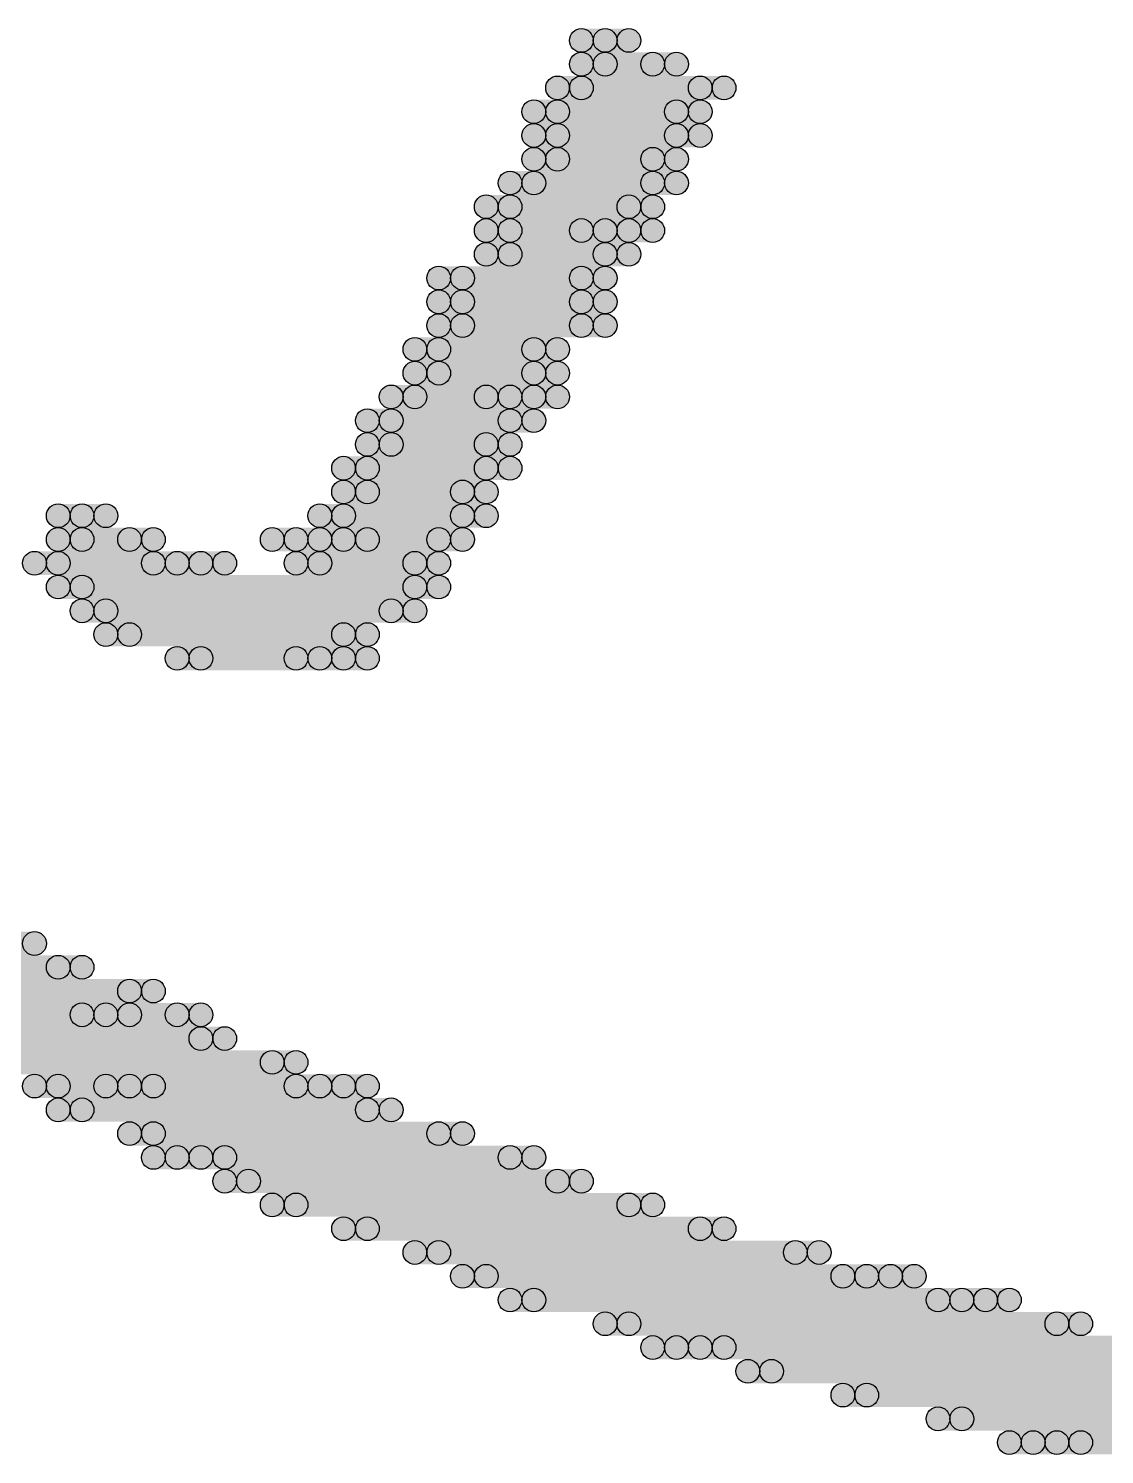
# Model space of a CAD drawing. Header units: millimetres. Extents: x 0 to 137, y 0 to 37.
# Drawn here: x 128.238 to 129.388, y 0.749 to 2.273 of the extents above; entities that cross this region are included whole.
import ezdxf

# ---------------------------------------------------------------- set-up
doc = ezdxf.new("R2010")
doc.units = ezdxf.units.MM
doc.layers.add('TopLayer', color=1, linetype='Continuous')
doc.layers.add('TopSolder', color=216, linetype='Continuous')

msp = doc.modelspace()

# ---------------------------------------------------------------- hatches: boundary and pattern name
at = {"layer": 'TopLayer'}
h = msp.add_hatch(color=1, dxfattribs=at)
edge = h.paths.add_edge_path()
edge.add_arc((128.8542, 2.2606), 0.0127, 0, 360)
for points in [[(128.8542, 2.2479), (128.8542, 2.2733), (128.8796, 2.2733), (128.8796, 2.2479)], [(128.8542, 2.2225), (128.8542, 2.2479), (128.9304, 2.2479), (128.9304, 2.2225)], [(128.8288, 2.1971), (128.8288, 2.2225), (128.9812, 2.2225), (128.9812, 2.1971)], [(128.8034, 2.1717), (128.8034, 2.1971), (128.9558, 2.1971), (128.9558, 2.1717)], [(128.8034, 2.1463), (128.8034, 2.1717), (128.9558, 2.1717), (128.9558, 2.1463)], [(128.8034, 2.1209), (128.8034, 2.1463), (128.9304, 2.1463), (128.9304, 2.1209)], [(128.778, 2.0955), (128.778, 2.1209), (128.9304, 2.1209), (128.9304, 2.0955)], [(128.7526, 2.0701), (128.7526, 2.0955), (128.905, 2.0955), (128.905, 2.0701)], [(128.7526, 2.0447), (128.7526, 2.0701), (128.8542, 2.0701), (128.8542, 2.0447)], [(128.8796, 2.0447), (128.8796, 2.0701), (128.905, 2.0701), (128.905, 2.0447)], [(128.7526, 2.0193), (128.7526, 2.0447), (128.8796, 2.0447), (128.8796, 2.0193)], [(128.7018, 1.9939), (128.7018, 2.0193), (128.8542, 2.0193), (128.8542, 1.9939)], [(128.7018, 1.9685), (128.7018, 1.9939), (128.8542, 1.9939), (128.8542, 1.9685)], [(128.7018, 1.9431), (128.7018, 1.9685), (128.8542, 1.9685), (128.8542, 1.9431)], [(128.6764, 1.9177), (128.6764, 1.9431), (128.8034, 1.9431), (128.8034, 1.9177)], [(128.6764, 1.8923), (128.6764, 1.9177), (128.8034, 1.9177), (128.8034, 1.8923)], [(128.651, 1.8669), (128.651, 1.8923), (128.7526, 1.8923), (128.7526, 1.8669)], [(128.778, 1.8669), (128.778, 1.8923), (128.8034, 1.8923), (128.8034, 1.8669)], [(128.6256, 1.8415), (128.6256, 1.8669), (128.778, 1.8669), (128.778, 1.8415)], [(128.6256, 1.8161), (128.6256, 1.8415), (128.7526, 1.8415), (128.7526, 1.8161)], [(128.6002, 1.7907), (128.6002, 1.8161), (128.7526, 1.8161), (128.7526, 1.7907)], [(128.6002, 1.7653), (128.6002, 1.7907), (128.7272, 1.7907), (128.7272, 1.7653)], [(128.2954, 1.7399), (128.2954, 1.7653), (128.3208, 1.7653), (128.3208, 1.7399)], [(128.5748, 1.7399), (128.5748, 1.7653), (128.7272, 1.7653), (128.7272, 1.7399)], [(128.2954, 1.7145), (128.2954, 1.7399), (128.3716, 1.7399), (128.3716, 1.7145)], [(128.524, 1.7145), (128.524, 1.7399), (128.5748, 1.7399), (128.5748, 1.7145)], [(128.6002, 1.7145), (128.6002, 1.7399), (128.7018, 1.7399), (128.7018, 1.7145)], [(128.27, 1.6891), (128.27, 1.7145), (128.397, 1.7145), (128.397, 1.6891)], [(128.4224, 1.6891), (128.4224, 1.7145), (128.4478, 1.7145), (128.4478, 1.6891)], [(128.5494, 1.6891), (128.5494, 1.7145), (128.6764, 1.7145), (128.6764, 1.6891)], [(128.2954, 1.6637), (128.2954, 1.6891), (128.6764, 1.6891), (128.6764, 1.6637)], [(128.3208, 1.6383), (128.3208, 1.6637), (128.651, 1.6637), (128.651, 1.6383)], [(128.3462, 1.6129), (128.3462, 1.6383), (128.6002, 1.6383), (128.6002, 1.6129)], [(128.4224, 1.5875), (128.4224, 1.6129), (128.5494, 1.6129), (128.5494, 1.5875)], [(128.5748, 1.5875), (128.5748, 1.6129), (128.6002, 1.6129), (128.6002, 1.5875)], [(127.9652, 1.2827), (127.9652, 1.3081), (128.2446, 1.3081), (128.2446, 1.2827)], [(128.0414, 1.2573), (128.0414, 1.2827), (128.2954, 1.2827), (128.2954, 1.2573)], [(128.0668, 1.2319), (128.0668, 1.2573), (128.3716, 1.2573), (128.3716, 1.2319)], [(128.1176, 1.2065), (128.1176, 1.2319), (128.3208, 1.2319), (128.3208, 1.2065)], [(128.3462, 1.2065), (128.3462, 1.2319), (128.4224, 1.2319), (128.4224, 1.2065)], [(128.143, 1.1811), (128.143, 1.2065), (128.4478, 1.2065), (128.4478, 1.1811)], [(128.2192, 1.1557), (128.2192, 1.1811), (128.524, 1.1811), (128.524, 1.1557)], [(128.27, 1.1303), (128.27, 1.1557), (128.3462, 1.1557), (128.3462, 1.1303)], [(128.3716, 1.1303), (128.3716, 1.1557), (128.5494, 1.1557), (128.5494, 1.1303)], [(128.5748, 1.1303), (128.5748, 1.1557), (128.6002, 1.1557), (128.6002, 1.1303)], [(128.2954, 1.1049), (128.2954, 1.1303), (128.6256, 1.1303), (128.6256, 1.1049)], [(128.3716, 1.0795), (128.3716, 1.1049), (128.7018, 1.1049), (128.7018, 1.0795)], [(128.397, 1.0541), (128.397, 1.0795), (128.4224, 1.0795), (128.4224, 1.0541)], [(128.4478, 1.0541), (128.4478, 1.0795), (128.778, 1.0795), (128.778, 1.0541)], [(128.4732, 1.0287), (128.4732, 1.0541), (128.8288, 1.0541), (128.8288, 1.0287)], [(128.524, 1.0033), (128.524, 1.0287), (128.905, 1.0287), (128.905, 1.0033)], [(128.6002, 0.9779), (128.6002, 1.0033), (128.9812, 1.0033), (128.9812, 0.9779)], [(128.6764, 0.9525), (128.6764, 0.9779), (129.0828, 0.9779), (129.0828, 0.9525)], [(128.7272, 0.9271), (128.7272, 0.9525), (129.1336, 0.9525), (129.1336, 0.9271)], [(129.159, 0.9271), (129.159, 0.9525), (129.1844, 0.9525), (129.1844, 0.9271)], [(128.778, 0.9017), (128.778, 0.9271), (129.2352, 0.9271), (129.2352, 0.9017)], [(129.2606, 0.9017), (129.2606, 0.9271), (129.286, 0.9271), (129.286, 0.9017)], [(128.8796, 0.8763), (128.8796, 0.9017), (129.3622, 0.9017), (129.3622, 0.8763)], [(128.9304, 0.8509), (128.9304, 0.8763), (128.9558, 0.8763), (128.9558, 0.8509)], [(128.9812, 0.8509), (128.9812, 0.8763), (129.4638, 0.8763), (129.4638, 0.8509)], [(129.032, 0.8255), (129.032, 0.8509), (129.5654, 0.8509), (129.5654, 0.8255)], [(129.1336, 0.8001), (129.1336, 0.8255), (129.7432, 0.8255), (129.7432, 0.8001)], [(129.2352, 0.7747), (129.2352, 0.8001), (129.921, 0.8001), (129.921, 0.7747)], [(129.3114, 0.7493), (129.3114, 0.7747), (129.3368, 0.7747), (129.3368, 0.7493)], [(129.3622, 0.7493), (129.3622, 0.7747), (130.2004, 0.7747), (130.2004, 0.7493)]]:
    msp.add_hatch(color=1, dxfattribs=at).paths.add_polyline_path(points)
h = msp.add_hatch(color=1, dxfattribs=at)
edge = h.paths.add_edge_path()
edge.add_arc((128.8796, 2.2606), 0.0127, 0, 360)
h = msp.add_hatch(color=1, dxfattribs=at)
edge = h.paths.add_edge_path()
edge.add_arc((128.8542, 2.2352), 0.0127, 0, 360)
h = msp.add_hatch(color=1, dxfattribs=at)
edge = h.paths.add_edge_path()
edge.add_arc((128.9304, 2.2352), 0.0127, 0, 360)
h = msp.add_hatch(color=1, dxfattribs=at)
edge = h.paths.add_edge_path()
edge.add_arc((128.8288, 2.2098), 0.0127, 0, 360)
h = msp.add_hatch(color=1, dxfattribs=at)
edge = h.paths.add_edge_path()
edge.add_arc((128.9812, 2.2098), 0.0127, 0, 360)
h = msp.add_hatch(color=1, dxfattribs=at)
edge = h.paths.add_edge_path()
edge.add_arc((128.8034, 2.1844), 0.0127, 0, 360)
h = msp.add_hatch(color=1, dxfattribs=at)
edge = h.paths.add_edge_path()
edge.add_arc((128.9558, 2.1844), 0.0127, 0, 360)
h = msp.add_hatch(color=1, dxfattribs=at)
edge = h.paths.add_edge_path()
edge.add_arc((128.8034, 2.159), 0.0127, 0, 360)
h = msp.add_hatch(color=1, dxfattribs=at)
edge = h.paths.add_edge_path()
edge.add_arc((128.9558, 2.159), 0.0127, 0, 360)
h = msp.add_hatch(color=1, dxfattribs=at)
edge = h.paths.add_edge_path()
edge.add_arc((128.8034, 2.1336), 0.0127, 0, 360)
h = msp.add_hatch(color=1, dxfattribs=at)
edge = h.paths.add_edge_path()
edge.add_arc((128.9304, 2.1336), 0.0127, 0, 360)
h = msp.add_hatch(color=1, dxfattribs=at)
edge = h.paths.add_edge_path()
edge.add_arc((128.778, 2.1082), 0.0127, 0, 360)
h = msp.add_hatch(color=1, dxfattribs=at)
edge = h.paths.add_edge_path()
edge.add_arc((128.9304, 2.1082), 0.0127, 0, 360)
h = msp.add_hatch(color=1, dxfattribs=at)
edge = h.paths.add_edge_path()
edge.add_arc((128.7526, 2.0828), 0.0127, 0, 360)
h = msp.add_hatch(color=1, dxfattribs=at)
edge = h.paths.add_edge_path()
edge.add_arc((128.905, 2.0828), 0.0127, 0, 360)
h = msp.add_hatch(color=1, dxfattribs=at)
edge = h.paths.add_edge_path()
edge.add_arc((128.7526, 2.0574), 0.0127, 0, 360)
h = msp.add_hatch(color=1, dxfattribs=at)
edge = h.paths.add_edge_path()
edge.add_arc((128.8542, 2.0574), 0.0127, 0, 360)
h = msp.add_hatch(color=1, dxfattribs=at)
edge = h.paths.add_edge_path()
edge.add_arc((128.8796, 2.0574), 0.0127, 0, 360)
h = msp.add_hatch(color=1, dxfattribs=at)
edge = h.paths.add_edge_path()
edge.add_arc((128.905, 2.0574), 0.0127, 0, 360)
h = msp.add_hatch(color=1, dxfattribs=at)
edge = h.paths.add_edge_path()
edge.add_arc((128.7526, 2.032), 0.0127, 0, 360)
h = msp.add_hatch(color=1, dxfattribs=at)
edge = h.paths.add_edge_path()
edge.add_arc((128.8796, 2.032), 0.0127, 0, 360)
h = msp.add_hatch(color=1, dxfattribs=at)
edge = h.paths.add_edge_path()
edge.add_arc((128.7018, 2.0066), 0.0127, 0, 360)
h = msp.add_hatch(color=1, dxfattribs=at)
edge = h.paths.add_edge_path()
edge.add_arc((128.8542, 2.0066), 0.0127, 0, 360)
h = msp.add_hatch(color=1, dxfattribs=at)
edge = h.paths.add_edge_path()
edge.add_arc((128.7018, 1.9812), 0.0127, 0, 360)
h = msp.add_hatch(color=1, dxfattribs=at)
edge = h.paths.add_edge_path()
edge.add_arc((128.8542, 1.9812), 0.0127, 0, 360)
h = msp.add_hatch(color=1, dxfattribs=at)
edge = h.paths.add_edge_path()
edge.add_arc((128.7018, 1.9558), 0.0127, 0, 360)
h = msp.add_hatch(color=1, dxfattribs=at)
edge = h.paths.add_edge_path()
edge.add_arc((128.8542, 1.9558), 0.0127, 0, 360)
h = msp.add_hatch(color=1, dxfattribs=at)
edge = h.paths.add_edge_path()
edge.add_arc((128.6764, 1.9304), 0.0127, 0, 360)
h = msp.add_hatch(color=1, dxfattribs=at)
edge = h.paths.add_edge_path()
edge.add_arc((128.8034, 1.9304), 0.0127, 0, 360)
h = msp.add_hatch(color=1, dxfattribs=at)
edge = h.paths.add_edge_path()
edge.add_arc((128.6764, 1.905), 0.0127, 0, 360)
h = msp.add_hatch(color=1, dxfattribs=at)
edge = h.paths.add_edge_path()
edge.add_arc((128.8034, 1.905), 0.0127, 0, 360)
h = msp.add_hatch(color=1, dxfattribs=at)
edge = h.paths.add_edge_path()
edge.add_arc((128.651, 1.8796), 0.0127, 0, 360)
h = msp.add_hatch(color=1, dxfattribs=at)
edge = h.paths.add_edge_path()
edge.add_arc((128.7526, 1.8796), 0.0127, 0, 360)
h = msp.add_hatch(color=1, dxfattribs=at)
edge = h.paths.add_edge_path()
edge.add_arc((128.778, 1.8796), 0.0127, 0, 360)
h = msp.add_hatch(color=1, dxfattribs=at)
edge = h.paths.add_edge_path()
edge.add_arc((128.8034, 1.8796), 0.0127, 0, 360)
h = msp.add_hatch(color=1, dxfattribs=at)
edge = h.paths.add_edge_path()
edge.add_arc((128.6256, 1.8542), 0.0127, 0, 360)
h = msp.add_hatch(color=1, dxfattribs=at)
edge = h.paths.add_edge_path()
edge.add_arc((128.778, 1.8542), 0.0127, 0, 360)
h = msp.add_hatch(color=1, dxfattribs=at)
edge = h.paths.add_edge_path()
edge.add_arc((128.6256, 1.8288), 0.0127, 0, 360)
h = msp.add_hatch(color=1, dxfattribs=at)
edge = h.paths.add_edge_path()
edge.add_arc((128.7526, 1.8288), 0.0127, 0, 360)
h = msp.add_hatch(color=1, dxfattribs=at)
edge = h.paths.add_edge_path()
edge.add_arc((128.6002, 1.8034), 0.0127, 0, 360)
h = msp.add_hatch(color=1, dxfattribs=at)
edge = h.paths.add_edge_path()
edge.add_arc((128.7526, 1.8034), 0.0127, 0, 360)
h = msp.add_hatch(color=1, dxfattribs=at)
edge = h.paths.add_edge_path()
edge.add_arc((128.6002, 1.778), 0.0127, 0, 360)
h = msp.add_hatch(color=1, dxfattribs=at)
edge = h.paths.add_edge_path()
edge.add_arc((128.7272, 1.778), 0.0127, 0, 360)
h = msp.add_hatch(color=1, dxfattribs=at)
edge = h.paths.add_edge_path()
edge.add_arc((128.2954, 1.7526), 0.0127, 0, 360)
h = msp.add_hatch(color=1, dxfattribs=at)
edge = h.paths.add_edge_path()
edge.add_arc((128.3208, 1.7526), 0.0127, 0, 360)
h = msp.add_hatch(color=1, dxfattribs=at)
edge = h.paths.add_edge_path()
edge.add_arc((128.5748, 1.7526), 0.0127, 0, 360)
h = msp.add_hatch(color=1, dxfattribs=at)
edge = h.paths.add_edge_path()
edge.add_arc((128.7272, 1.7526), 0.0127, 0, 360)
h = msp.add_hatch(color=1, dxfattribs=at)
edge = h.paths.add_edge_path()
edge.add_arc((128.2954, 1.7272), 0.0127, 0, 360)
h = msp.add_hatch(color=1, dxfattribs=at)
edge = h.paths.add_edge_path()
edge.add_arc((128.3716, 1.7272), 0.0127, 0, 360)
h = msp.add_hatch(color=1, dxfattribs=at)
edge = h.paths.add_edge_path()
edge.add_arc((128.524, 1.7272), 0.0127, 0, 360)
h = msp.add_hatch(color=1, dxfattribs=at)
edge = h.paths.add_edge_path()
edge.add_arc((128.5748, 1.7272), 0.0127, 0, 360)
h = msp.add_hatch(color=1, dxfattribs=at)
edge = h.paths.add_edge_path()
edge.add_arc((128.6002, 1.7272), 0.0127, 0, 360)
h = msp.add_hatch(color=1, dxfattribs=at)
edge = h.paths.add_edge_path()
edge.add_arc((128.7018, 1.7272), 0.0127, 0, 360)
h = msp.add_hatch(color=1, dxfattribs=at)
edge = h.paths.add_edge_path()
edge.add_arc((128.27, 1.7018), 0.0127, 0, 360)
h = msp.add_hatch(color=1, dxfattribs=at)
edge = h.paths.add_edge_path()
edge.add_arc((128.397, 1.7018), 0.0127, 0, 360)
h = msp.add_hatch(color=1, dxfattribs=at)
edge = h.paths.add_edge_path()
edge.add_arc((128.4224, 1.7018), 0.0127, 0, 360)
h = msp.add_hatch(color=1, dxfattribs=at)
edge = h.paths.add_edge_path()
edge.add_arc((128.4478, 1.7018), 0.0127, 0, 360)
h = msp.add_hatch(color=1, dxfattribs=at)
edge = h.paths.add_edge_path()
edge.add_arc((128.5494, 1.7018), 0.0127, 0, 360)
h = msp.add_hatch(color=1, dxfattribs=at)
edge = h.paths.add_edge_path()
edge.add_arc((128.6764, 1.7018), 0.0127, 0, 360)
h = msp.add_hatch(color=1, dxfattribs=at)
edge = h.paths.add_edge_path()
edge.add_arc((128.2954, 1.6764), 0.0127, 0, 360)
h = msp.add_hatch(color=1, dxfattribs=at)
edge = h.paths.add_edge_path()
edge.add_arc((128.6764, 1.6764), 0.0127, 0, 360)
h = msp.add_hatch(color=1, dxfattribs=at)
edge = h.paths.add_edge_path()
edge.add_arc((128.3208, 1.651), 0.0127, 0, 360)
h = msp.add_hatch(color=1, dxfattribs=at)
edge = h.paths.add_edge_path()
edge.add_arc((128.651, 1.651), 0.0127, 0, 360)
h = msp.add_hatch(color=1, dxfattribs=at)
edge = h.paths.add_edge_path()
edge.add_arc((128.3462, 1.6256), 0.0127, 0, 360)
h = msp.add_hatch(color=1, dxfattribs=at)
edge = h.paths.add_edge_path()
edge.add_arc((128.6002, 1.6256), 0.0127, 0, 360)
h = msp.add_hatch(color=1, dxfattribs=at)
edge = h.paths.add_edge_path()
edge.add_arc((128.4224, 1.6002), 0.0127, 0, 360)
h = msp.add_hatch(color=1, dxfattribs=at)
edge = h.paths.add_edge_path()
edge.add_arc((128.5494, 1.6002), 0.0127, 0, 360)
h = msp.add_hatch(color=1, dxfattribs=at)
edge = h.paths.add_edge_path()
edge.add_arc((128.5748, 1.6002), 0.0127, 0, 360)
h = msp.add_hatch(color=1, dxfattribs=at)
edge = h.paths.add_edge_path()
edge.add_arc((128.6002, 1.6002), 0.0127, 0, 360)
h = msp.add_hatch(color=1, dxfattribs=at)
edge = h.paths.add_edge_path()
edge.add_arc((128.2446, 1.2954), 0.0127, 0, 360)
h = msp.add_hatch(color=1, dxfattribs=at)
edge = h.paths.add_edge_path()
edge.add_arc((128.2954, 1.27), 0.0127, 0, 360)
h = msp.add_hatch(color=1, dxfattribs=at)
edge = h.paths.add_edge_path()
edge.add_arc((128.3716, 1.2446), 0.0127, 0, 360)
h = msp.add_hatch(color=1, dxfattribs=at)
edge = h.paths.add_edge_path()
edge.add_arc((128.3208, 1.2192), 0.0127, 0, 360)
h = msp.add_hatch(color=1, dxfattribs=at)
edge = h.paths.add_edge_path()
edge.add_arc((128.3462, 1.2192), 0.0127, 0, 360)
h = msp.add_hatch(color=1, dxfattribs=at)
edge = h.paths.add_edge_path()
edge.add_arc((128.4224, 1.2192), 0.0127, 0, 360)
h = msp.add_hatch(color=1, dxfattribs=at)
edge = h.paths.add_edge_path()
edge.add_arc((128.4478, 1.1938), 0.0127, 0, 360)
h = msp.add_hatch(color=1, dxfattribs=at)
edge = h.paths.add_edge_path()
edge.add_arc((128.524, 1.1684), 0.0127, 0, 360)
h = msp.add_hatch(color=1, dxfattribs=at)
edge = h.paths.add_edge_path()
edge.add_arc((128.27, 1.143), 0.0127, 0, 360)
h = msp.add_hatch(color=1, dxfattribs=at)
edge = h.paths.add_edge_path()
edge.add_arc((128.3462, 1.143), 0.0127, 0, 360)
h = msp.add_hatch(color=1, dxfattribs=at)
edge = h.paths.add_edge_path()
edge.add_arc((128.3716, 1.143), 0.0127, 0, 360)
h = msp.add_hatch(color=1, dxfattribs=at)
edge = h.paths.add_edge_path()
edge.add_arc((128.5494, 1.143), 0.0127, 0, 360)
h = msp.add_hatch(color=1, dxfattribs=at)
edge = h.paths.add_edge_path()
edge.add_arc((128.5748, 1.143), 0.0127, 0, 360)
h = msp.add_hatch(color=1, dxfattribs=at)
edge = h.paths.add_edge_path()
edge.add_arc((128.6002, 1.143), 0.0127, 0, 360)
h = msp.add_hatch(color=1, dxfattribs=at)
edge = h.paths.add_edge_path()
edge.add_arc((128.2954, 1.1176), 0.0127, 0, 360)
h = msp.add_hatch(color=1, dxfattribs=at)
edge = h.paths.add_edge_path()
edge.add_arc((128.6256, 1.1176), 0.0127, 0, 360)
h = msp.add_hatch(color=1, dxfattribs=at)
edge = h.paths.add_edge_path()
edge.add_arc((128.3716, 1.0922), 0.0127, 0, 360)
h = msp.add_hatch(color=1, dxfattribs=at)
edge = h.paths.add_edge_path()
edge.add_arc((128.7018, 1.0922), 0.0127, 0, 360)
h = msp.add_hatch(color=1, dxfattribs=at)
edge = h.paths.add_edge_path()
edge.add_arc((128.397, 1.0668), 0.0127, 0, 360)
h = msp.add_hatch(color=1, dxfattribs=at)
edge = h.paths.add_edge_path()
edge.add_arc((128.4224, 1.0668), 0.0127, 0, 360)
h = msp.add_hatch(color=1, dxfattribs=at)
edge = h.paths.add_edge_path()
edge.add_arc((128.4478, 1.0668), 0.0127, 0, 360)
h = msp.add_hatch(color=1, dxfattribs=at)
edge = h.paths.add_edge_path()
edge.add_arc((128.778, 1.0668), 0.0127, 0, 360)
h = msp.add_hatch(color=1, dxfattribs=at)
edge = h.paths.add_edge_path()
edge.add_arc((128.4732, 1.0414), 0.0127, 0, 360)
h = msp.add_hatch(color=1, dxfattribs=at)
edge = h.paths.add_edge_path()
edge.add_arc((128.8288, 1.0414), 0.0127, 0, 360)
h = msp.add_hatch(color=1, dxfattribs=at)
edge = h.paths.add_edge_path()
edge.add_arc((128.524, 1.016), 0.0127, 0, 360)
h = msp.add_hatch(color=1, dxfattribs=at)
edge = h.paths.add_edge_path()
edge.add_arc((128.905, 1.016), 0.0127, 0, 360)
h = msp.add_hatch(color=1, dxfattribs=at)
edge = h.paths.add_edge_path()
edge.add_arc((128.6002, 0.9906), 0.0127, 0, 360)
h = msp.add_hatch(color=1, dxfattribs=at)
edge = h.paths.add_edge_path()
edge.add_arc((128.9812, 0.9906), 0.0127, 0, 360)
h = msp.add_hatch(color=1, dxfattribs=at)
edge = h.paths.add_edge_path()
edge.add_arc((128.6764, 0.9652), 0.0127, 0, 360)
h = msp.add_hatch(color=1, dxfattribs=at)
edge = h.paths.add_edge_path()
edge.add_arc((129.0828, 0.9652), 0.0127, 0, 360)
h = msp.add_hatch(color=1, dxfattribs=at)
edge = h.paths.add_edge_path()
edge.add_arc((128.7272, 0.9398), 0.0127, 0, 360)
h = msp.add_hatch(color=1, dxfattribs=at)
edge = h.paths.add_edge_path()
edge.add_arc((129.1336, 0.9398), 0.0127, 0, 360)
h = msp.add_hatch(color=1, dxfattribs=at)
edge = h.paths.add_edge_path()
edge.add_arc((129.159, 0.9398), 0.0127, 0, 360)
h = msp.add_hatch(color=1, dxfattribs=at)
edge = h.paths.add_edge_path()
edge.add_arc((129.1844, 0.9398), 0.0127, 0, 360)
h = msp.add_hatch(color=1, dxfattribs=at)
edge = h.paths.add_edge_path()
edge.add_arc((128.778, 0.9144), 0.0127, 0, 360)
h = msp.add_hatch(color=1, dxfattribs=at)
edge = h.paths.add_edge_path()
edge.add_arc((129.2352, 0.9144), 0.0127, 0, 360)
h = msp.add_hatch(color=1, dxfattribs=at)
edge = h.paths.add_edge_path()
edge.add_arc((129.2606, 0.9144), 0.0127, 0, 360)
h = msp.add_hatch(color=1, dxfattribs=at)
edge = h.paths.add_edge_path()
edge.add_arc((129.286, 0.9144), 0.0127, 0, 360)
h = msp.add_hatch(color=1, dxfattribs=at)
edge = h.paths.add_edge_path()
edge.add_arc((128.8796, 0.889), 0.0127, 0, 360)
h = msp.add_hatch(color=1, dxfattribs=at)
edge = h.paths.add_edge_path()
edge.add_arc((129.3622, 0.889), 0.0127, 0, 360)
h = msp.add_hatch(color=1, dxfattribs=at)
edge = h.paths.add_edge_path()
edge.add_arc((128.9304, 0.8636), 0.0127, 0, 360)
h = msp.add_hatch(color=1, dxfattribs=at)
edge = h.paths.add_edge_path()
edge.add_arc((128.9558, 0.8636), 0.0127, 0, 360)
h = msp.add_hatch(color=1, dxfattribs=at)
edge = h.paths.add_edge_path()
edge.add_arc((128.9812, 0.8636), 0.0127, 0, 360)
h = msp.add_hatch(color=1, dxfattribs=at)
edge = h.paths.add_edge_path()
edge.add_arc((129.032, 0.8382), 0.0127, 0, 360)
h = msp.add_hatch(color=1, dxfattribs=at)
edge = h.paths.add_edge_path()
edge.add_arc((129.1336, 0.8128), 0.0127, 0, 360)
h = msp.add_hatch(color=1, dxfattribs=at)
edge = h.paths.add_edge_path()
edge.add_arc((129.2352, 0.7874), 0.0127, 0, 360)
h = msp.add_hatch(color=1, dxfattribs=at)
edge = h.paths.add_edge_path()
edge.add_arc((129.3114, 0.762), 0.0127, 0, 360)
h = msp.add_hatch(color=1, dxfattribs=at)
edge = h.paths.add_edge_path()
edge.add_arc((129.3368, 0.762), 0.0127, 0, 360)
h = msp.add_hatch(color=1, dxfattribs=at)
edge = h.paths.add_edge_path()
edge.add_arc((129.3622, 0.762), 0.0127, 0, 360)
at = {"layer": 'TopSolder'}
h = msp.add_hatch(color=216, dxfattribs=at)
edge = h.paths.add_edge_path()
edge.add_arc((128.8288, 2.2606), 0.0127, 0, 360)
for points in [[(128.8288, 2.2479), (128.8288, 2.2733), (128.8542, 2.2733), (128.8542, 2.2479)], [(128.8288, 2.2225), (128.8288, 2.2479), (128.905, 2.2479), (128.905, 2.2225)], [(128.8034, 2.1971), (128.8034, 2.2225), (128.9558, 2.2225), (128.9558, 2.1971)], [(128.778, 2.1717), (128.778, 2.1971), (128.9304, 2.1971), (128.9304, 2.1717)], [(128.778, 2.1463), (128.778, 2.1717), (128.9304, 2.1717), (128.9304, 2.1463)], [(128.778, 2.1209), (128.778, 2.1463), (128.905, 2.1463), (128.905, 2.1209)], [(128.7526, 2.0955), (128.7526, 2.1209), (128.905, 2.1209), (128.905, 2.0955)], [(128.7272, 2.0701), (128.7272, 2.0955), (128.8796, 2.0955), (128.8796, 2.0701)], [(128.7272, 2.0447), (128.7272, 2.0701), (128.8288, 2.0701), (128.8288, 2.0447)], [(128.8542, 2.0447), (128.8542, 2.0701), (128.8796, 2.0701), (128.8796, 2.0447)], [(128.7272, 2.0193), (128.7272, 2.0447), (128.8542, 2.0447), (128.8542, 2.0193)], [(128.6764, 1.9939), (128.6764, 2.0193), (128.8288, 2.0193), (128.8288, 1.9939)], [(128.6764, 1.9685), (128.6764, 1.9939), (128.8288, 1.9939), (128.8288, 1.9685)], [(128.6764, 1.9431), (128.6764, 1.9685), (128.8288, 1.9685), (128.8288, 1.9431)], [(128.651, 1.9177), (128.651, 1.9431), (128.778, 1.9431), (128.778, 1.9177)], [(128.651, 1.8923), (128.651, 1.9177), (128.778, 1.9177), (128.778, 1.8923)], [(128.6256, 1.8669), (128.6256, 1.8923), (128.7272, 1.8923), (128.7272, 1.8669)], [(128.7526, 1.8669), (128.7526, 1.8923), (128.778, 1.8923), (128.778, 1.8669)], [(128.6002, 1.8415), (128.6002, 1.8669), (128.7526, 1.8669), (128.7526, 1.8415)], [(128.6002, 1.8161), (128.6002, 1.8415), (128.7272, 1.8415), (128.7272, 1.8161)], [(128.5748, 1.7907), (128.5748, 1.8161), (128.7272, 1.8161), (128.7272, 1.7907)], [(128.5748, 1.7653), (128.5748, 1.7907), (128.7018, 1.7907), (128.7018, 1.7653)], [(128.27, 1.7399), (128.27, 1.7653), (128.2954, 1.7653), (128.2954, 1.7399)], [(128.5494, 1.7399), (128.5494, 1.7653), (128.7018, 1.7653), (128.7018, 1.7399)], [(128.27, 1.7145), (128.27, 1.7399), (128.3462, 1.7399), (128.3462, 1.7145)], [(128.4986, 1.7145), (128.4986, 1.7399), (128.5494, 1.7399), (128.5494, 1.7145)], [(128.5748, 1.7145), (128.5748, 1.7399), (128.6764, 1.7399), (128.6764, 1.7145)], [(128.2446, 1.6891), (128.2446, 1.7145), (128.3716, 1.7145), (128.3716, 1.6891)], [(128.397, 1.6891), (128.397, 1.7145), (128.4224, 1.7145), (128.4224, 1.6891)], [(128.524, 1.6891), (128.524, 1.7145), (128.651, 1.7145), (128.651, 1.6891)], [(128.27, 1.6637), (128.27, 1.6891), (128.651, 1.6891), (128.651, 1.6637)], [(128.2954, 1.6383), (128.2954, 1.6637), (128.6256, 1.6637), (128.6256, 1.6383)], [(128.3208, 1.6129), (128.3208, 1.6383), (128.5748, 1.6383), (128.5748, 1.6129)], [(128.397, 1.5875), (128.397, 1.6129), (128.524, 1.6129), (128.524, 1.5875)], [(128.5494, 1.5875), (128.5494, 1.6129), (128.5748, 1.6129), (128.5748, 1.5875)], [(128.016, 1.2573), (128.016, 1.2827), (128.27, 1.2827), (128.27, 1.2573)], [(128.0414, 1.2319), (128.0414, 1.2573), (128.3462, 1.2573), (128.3462, 1.2319)], [(128.0922, 1.2065), (128.0922, 1.2319), (128.2954, 1.2319), (128.2954, 1.2065)], [(128.3208, 1.2065), (128.3208, 1.2319), (128.397, 1.2319), (128.397, 1.2065)], [(128.1176, 1.1811), (128.1176, 1.2065), (128.4224, 1.2065), (128.4224, 1.1811)], [(128.1938, 1.1557), (128.1938, 1.1811), (128.4986, 1.1811), (128.4986, 1.1557)], [(128.2446, 1.1303), (128.2446, 1.1557), (128.3208, 1.1557), (128.3208, 1.1303)], [(128.3462, 1.1303), (128.3462, 1.1557), (128.524, 1.1557), (128.524, 1.1303)], [(128.5494, 1.1303), (128.5494, 1.1557), (128.5748, 1.1557), (128.5748, 1.1303)], [(128.27, 1.1049), (128.27, 1.1303), (128.6002, 1.1303), (128.6002, 1.1049)], [(128.3462, 1.0795), (128.3462, 1.1049), (128.6764, 1.1049), (128.6764, 1.0795)], [(128.3716, 1.0541), (128.3716, 1.0795), (128.397, 1.0795), (128.397, 1.0541)], [(128.4224, 1.0541), (128.4224, 1.0795), (128.7526, 1.0795), (128.7526, 1.0541)], [(128.4478, 1.0287), (128.4478, 1.0541), (128.8034, 1.0541), (128.8034, 1.0287)], [(128.4986, 1.0033), (128.4986, 1.0287), (128.8796, 1.0287), (128.8796, 1.0033)], [(128.5748, 0.9779), (128.5748, 1.0033), (128.9558, 1.0033), (128.9558, 0.9779)], [(128.651, 0.9525), (128.651, 0.9779), (129.0574, 0.9779), (129.0574, 0.9525)], [(128.7018, 0.9271), (128.7018, 0.9525), (129.1082, 0.9525), (129.1082, 0.9271)], [(129.1336, 0.9271), (129.1336, 0.9525), (129.159, 0.9525), (129.159, 0.9271)], [(128.7526, 0.9017), (128.7526, 0.9271), (129.2098, 0.9271), (129.2098, 0.9017)], [(129.2352, 0.9017), (129.2352, 0.9271), (129.2606, 0.9271), (129.2606, 0.9017)], [(128.8542, 0.8763), (128.8542, 0.9017), (129.3368, 0.9017), (129.3368, 0.8763)], [(128.905, 0.8509), (128.905, 0.8763), (128.9304, 0.8763), (128.9304, 0.8509)], [(128.9558, 0.8509), (128.9558, 0.8763), (129.4384, 0.8763), (129.4384, 0.8509)], [(129.0066, 0.8255), (129.0066, 0.8509), (129.54, 0.8509), (129.54, 0.8255)], [(129.1082, 0.8001), (129.1082, 0.8255), (129.7178, 0.8255), (129.7178, 0.8001)], [(129.2098, 0.7747), (129.2098, 0.8001), (129.8956, 0.8001), (129.8956, 0.7747)], [(129.286, 0.7493), (129.286, 0.7747), (129.3114, 0.7747), (129.3114, 0.7493)], [(129.3368, 0.7493), (129.3368, 0.7747), (130.175, 0.7747), (130.175, 0.7493)]]:
    msp.add_hatch(color=216, dxfattribs=at).paths.add_polyline_path(points)
h = msp.add_hatch(color=216, dxfattribs=at)
edge = h.paths.add_edge_path()
edge.add_arc((128.8542, 2.2606), 0.0127, 0, 360)
h = msp.add_hatch(color=216, dxfattribs=at)
edge = h.paths.add_edge_path()
edge.add_arc((128.8288, 2.2352), 0.0127, 0, 360)
h = msp.add_hatch(color=216, dxfattribs=at)
edge = h.paths.add_edge_path()
edge.add_arc((128.905, 2.2352), 0.0127, 0, 360)
h = msp.add_hatch(color=216, dxfattribs=at)
edge = h.paths.add_edge_path()
edge.add_arc((128.8034, 2.2098), 0.0127, 0, 360)
h = msp.add_hatch(color=216, dxfattribs=at)
edge = h.paths.add_edge_path()
edge.add_arc((128.9558, 2.2098), 0.0127, 0, 360)
h = msp.add_hatch(color=216, dxfattribs=at)
edge = h.paths.add_edge_path()
edge.add_arc((128.778, 2.1844), 0.0127, 0, 360)
h = msp.add_hatch(color=216, dxfattribs=at)
edge = h.paths.add_edge_path()
edge.add_arc((128.9304, 2.1844), 0.0127, 0, 360)
h = msp.add_hatch(color=216, dxfattribs=at)
edge = h.paths.add_edge_path()
edge.add_arc((128.778, 2.159), 0.0127, 0, 360)
h = msp.add_hatch(color=216, dxfattribs=at)
edge = h.paths.add_edge_path()
edge.add_arc((128.9304, 2.159), 0.0127, 0, 360)
h = msp.add_hatch(color=216, dxfattribs=at)
edge = h.paths.add_edge_path()
edge.add_arc((128.778, 2.1336), 0.0127, 0, 360)
h = msp.add_hatch(color=216, dxfattribs=at)
edge = h.paths.add_edge_path()
edge.add_arc((128.905, 2.1336), 0.0127, 0, 360)
h = msp.add_hatch(color=216, dxfattribs=at)
edge = h.paths.add_edge_path()
edge.add_arc((128.7526, 2.1082), 0.0127, 0, 360)
h = msp.add_hatch(color=216, dxfattribs=at)
edge = h.paths.add_edge_path()
edge.add_arc((128.905, 2.1082), 0.0127, 0, 360)
h = msp.add_hatch(color=216, dxfattribs=at)
edge = h.paths.add_edge_path()
edge.add_arc((128.7272, 2.0828), 0.0127, 0, 360)
h = msp.add_hatch(color=216, dxfattribs=at)
edge = h.paths.add_edge_path()
edge.add_arc((128.8796, 2.0828), 0.0127, 0, 360)
h = msp.add_hatch(color=216, dxfattribs=at)
edge = h.paths.add_edge_path()
edge.add_arc((128.7272, 2.0574), 0.0127, 0, 360)
h = msp.add_hatch(color=216, dxfattribs=at)
edge = h.paths.add_edge_path()
edge.add_arc((128.8288, 2.0574), 0.0127, 0, 360)
h = msp.add_hatch(color=216, dxfattribs=at)
edge = h.paths.add_edge_path()
edge.add_arc((128.8542, 2.0574), 0.0127, 0, 360)
h = msp.add_hatch(color=216, dxfattribs=at)
edge = h.paths.add_edge_path()
edge.add_arc((128.8796, 2.0574), 0.0127, 0, 360)
h = msp.add_hatch(color=216, dxfattribs=at)
edge = h.paths.add_edge_path()
edge.add_arc((128.7272, 2.032), 0.0127, 0, 360)
h = msp.add_hatch(color=216, dxfattribs=at)
edge = h.paths.add_edge_path()
edge.add_arc((128.8542, 2.032), 0.0127, 0, 360)
h = msp.add_hatch(color=216, dxfattribs=at)
edge = h.paths.add_edge_path()
edge.add_arc((128.6764, 2.0066), 0.0127, 0, 360)
h = msp.add_hatch(color=216, dxfattribs=at)
edge = h.paths.add_edge_path()
edge.add_arc((128.8288, 2.0066), 0.0127, 0, 360)
h = msp.add_hatch(color=216, dxfattribs=at)
edge = h.paths.add_edge_path()
edge.add_arc((128.6764, 1.9812), 0.0127, 0, 360)
h = msp.add_hatch(color=216, dxfattribs=at)
edge = h.paths.add_edge_path()
edge.add_arc((128.8288, 1.9812), 0.0127, 0, 360)
h = msp.add_hatch(color=216, dxfattribs=at)
edge = h.paths.add_edge_path()
edge.add_arc((128.6764, 1.9558), 0.0127, 0, 360)
h = msp.add_hatch(color=216, dxfattribs=at)
edge = h.paths.add_edge_path()
edge.add_arc((128.8288, 1.9558), 0.0127, 0, 360)
h = msp.add_hatch(color=216, dxfattribs=at)
edge = h.paths.add_edge_path()
edge.add_arc((128.651, 1.9304), 0.0127, 0, 360)
h = msp.add_hatch(color=216, dxfattribs=at)
edge = h.paths.add_edge_path()
edge.add_arc((128.778, 1.9304), 0.0127, 0, 360)
h = msp.add_hatch(color=216, dxfattribs=at)
edge = h.paths.add_edge_path()
edge.add_arc((128.651, 1.905), 0.0127, 0, 360)
h = msp.add_hatch(color=216, dxfattribs=at)
edge = h.paths.add_edge_path()
edge.add_arc((128.778, 1.905), 0.0127, 0, 360)
h = msp.add_hatch(color=216, dxfattribs=at)
edge = h.paths.add_edge_path()
edge.add_arc((128.6256, 1.8796), 0.0127, 0, 360)
h = msp.add_hatch(color=216, dxfattribs=at)
edge = h.paths.add_edge_path()
edge.add_arc((128.7272, 1.8796), 0.0127, 0, 360)
h = msp.add_hatch(color=216, dxfattribs=at)
edge = h.paths.add_edge_path()
edge.add_arc((128.7526, 1.8796), 0.0127, 0, 360)
h = msp.add_hatch(color=216, dxfattribs=at)
edge = h.paths.add_edge_path()
edge.add_arc((128.778, 1.8796), 0.0127, 0, 360)
h = msp.add_hatch(color=216, dxfattribs=at)
edge = h.paths.add_edge_path()
edge.add_arc((128.6002, 1.8542), 0.0127, 0, 360)
h = msp.add_hatch(color=216, dxfattribs=at)
edge = h.paths.add_edge_path()
edge.add_arc((128.7526, 1.8542), 0.0127, 0, 360)
h = msp.add_hatch(color=216, dxfattribs=at)
edge = h.paths.add_edge_path()
edge.add_arc((128.6002, 1.8288), 0.0127, 0, 360)
h = msp.add_hatch(color=216, dxfattribs=at)
edge = h.paths.add_edge_path()
edge.add_arc((128.7272, 1.8288), 0.0127, 0, 360)
h = msp.add_hatch(color=216, dxfattribs=at)
edge = h.paths.add_edge_path()
edge.add_arc((128.5748, 1.8034), 0.0127, 0, 360)
h = msp.add_hatch(color=216, dxfattribs=at)
edge = h.paths.add_edge_path()
edge.add_arc((128.7272, 1.8034), 0.0127, 0, 360)
h = msp.add_hatch(color=216, dxfattribs=at)
edge = h.paths.add_edge_path()
edge.add_arc((128.5748, 1.778), 0.0127, 0, 360)
h = msp.add_hatch(color=216, dxfattribs=at)
edge = h.paths.add_edge_path()
edge.add_arc((128.7018, 1.778), 0.0127, 0, 360)
h = msp.add_hatch(color=216, dxfattribs=at)
edge = h.paths.add_edge_path()
edge.add_arc((128.27, 1.7526), 0.0127, 0, 360)
h = msp.add_hatch(color=216, dxfattribs=at)
edge = h.paths.add_edge_path()
edge.add_arc((128.2954, 1.7526), 0.0127, 0, 360)
h = msp.add_hatch(color=216, dxfattribs=at)
edge = h.paths.add_edge_path()
edge.add_arc((128.5494, 1.7526), 0.0127, 0, 360)
h = msp.add_hatch(color=216, dxfattribs=at)
edge = h.paths.add_edge_path()
edge.add_arc((128.7018, 1.7526), 0.0127, 0, 360)
h = msp.add_hatch(color=216, dxfattribs=at)
edge = h.paths.add_edge_path()
edge.add_arc((128.27, 1.7272), 0.0127, 0, 360)
h = msp.add_hatch(color=216, dxfattribs=at)
edge = h.paths.add_edge_path()
edge.add_arc((128.3462, 1.7272), 0.0127, 0, 360)
h = msp.add_hatch(color=216, dxfattribs=at)
edge = h.paths.add_edge_path()
edge.add_arc((128.4986, 1.7272), 0.0127, 0, 360)
h = msp.add_hatch(color=216, dxfattribs=at)
edge = h.paths.add_edge_path()
edge.add_arc((128.5494, 1.7272), 0.0127, 0, 360)
h = msp.add_hatch(color=216, dxfattribs=at)
edge = h.paths.add_edge_path()
edge.add_arc((128.5748, 1.7272), 0.0127, 0, 360)
h = msp.add_hatch(color=216, dxfattribs=at)
edge = h.paths.add_edge_path()
edge.add_arc((128.6764, 1.7272), 0.0127, 0, 360)
h = msp.add_hatch(color=216, dxfattribs=at)
edge = h.paths.add_edge_path()
edge.add_arc((128.2446, 1.7018), 0.0127, 0, 360)
h = msp.add_hatch(color=216, dxfattribs=at)
edge = h.paths.add_edge_path()
edge.add_arc((128.3716, 1.7018), 0.0127, 0, 360)
h = msp.add_hatch(color=216, dxfattribs=at)
edge = h.paths.add_edge_path()
edge.add_arc((128.397, 1.7018), 0.0127, 0, 360)
h = msp.add_hatch(color=216, dxfattribs=at)
edge = h.paths.add_edge_path()
edge.add_arc((128.4224, 1.7018), 0.0127, 0, 360)
h = msp.add_hatch(color=216, dxfattribs=at)
edge = h.paths.add_edge_path()
edge.add_arc((128.524, 1.7018), 0.0127, 0, 360)
h = msp.add_hatch(color=216, dxfattribs=at)
edge = h.paths.add_edge_path()
edge.add_arc((128.651, 1.7018), 0.0127, 0, 360)
h = msp.add_hatch(color=216, dxfattribs=at)
edge = h.paths.add_edge_path()
edge.add_arc((128.27, 1.6764), 0.0127, 0, 360)
h = msp.add_hatch(color=216, dxfattribs=at)
edge = h.paths.add_edge_path()
edge.add_arc((128.651, 1.6764), 0.0127, 0, 360)
h = msp.add_hatch(color=216, dxfattribs=at)
edge = h.paths.add_edge_path()
edge.add_arc((128.2954, 1.651), 0.0127, 0, 360)
h = msp.add_hatch(color=216, dxfattribs=at)
edge = h.paths.add_edge_path()
edge.add_arc((128.6256, 1.651), 0.0127, 0, 360)
h = msp.add_hatch(color=216, dxfattribs=at)
edge = h.paths.add_edge_path()
edge.add_arc((128.3208, 1.6256), 0.0127, 0, 360)
h = msp.add_hatch(color=216, dxfattribs=at)
edge = h.paths.add_edge_path()
edge.add_arc((128.5748, 1.6256), 0.0127, 0, 360)
h = msp.add_hatch(color=216, dxfattribs=at)
edge = h.paths.add_edge_path()
edge.add_arc((128.397, 1.6002), 0.0127, 0, 360)
h = msp.add_hatch(color=216, dxfattribs=at)
edge = h.paths.add_edge_path()
edge.add_arc((128.524, 1.6002), 0.0127, 0, 360)
h = msp.add_hatch(color=216, dxfattribs=at)
edge = h.paths.add_edge_path()
edge.add_arc((128.5494, 1.6002), 0.0127, 0, 360)
h = msp.add_hatch(color=216, dxfattribs=at)
edge = h.paths.add_edge_path()
edge.add_arc((128.5748, 1.6002), 0.0127, 0, 360)
h = msp.add_hatch(color=216, dxfattribs=at)
edge = h.paths.add_edge_path()
edge.add_arc((128.27, 1.27), 0.0127, 0, 360)
h = msp.add_hatch(color=216, dxfattribs=at)
edge = h.paths.add_edge_path()
edge.add_arc((128.3462, 1.2446), 0.0127, 0, 360)
h = msp.add_hatch(color=216, dxfattribs=at)
edge = h.paths.add_edge_path()
edge.add_arc((128.2954, 1.2192), 0.0127, 0, 360)
h = msp.add_hatch(color=216, dxfattribs=at)
edge = h.paths.add_edge_path()
edge.add_arc((128.3208, 1.2192), 0.0127, 0, 360)
h = msp.add_hatch(color=216, dxfattribs=at)
edge = h.paths.add_edge_path()
edge.add_arc((128.397, 1.2192), 0.0127, 0, 360)
h = msp.add_hatch(color=216, dxfattribs=at)
edge = h.paths.add_edge_path()
edge.add_arc((128.4224, 1.1938), 0.0127, 0, 360)
h = msp.add_hatch(color=216, dxfattribs=at)
edge = h.paths.add_edge_path()
edge.add_arc((128.4986, 1.1684), 0.0127, 0, 360)
h = msp.add_hatch(color=216, dxfattribs=at)
edge = h.paths.add_edge_path()
edge.add_arc((128.2446, 1.143), 0.0127, 0, 360)
h = msp.add_hatch(color=216, dxfattribs=at)
edge = h.paths.add_edge_path()
edge.add_arc((128.3208, 1.143), 0.0127, 0, 360)
h = msp.add_hatch(color=216, dxfattribs=at)
edge = h.paths.add_edge_path()
edge.add_arc((128.3462, 1.143), 0.0127, 0, 360)
h = msp.add_hatch(color=216, dxfattribs=at)
edge = h.paths.add_edge_path()
edge.add_arc((128.524, 1.143), 0.0127, 0, 360)
h = msp.add_hatch(color=216, dxfattribs=at)
edge = h.paths.add_edge_path()
edge.add_arc((128.5494, 1.143), 0.0127, 0, 360)
h = msp.add_hatch(color=216, dxfattribs=at)
edge = h.paths.add_edge_path()
edge.add_arc((128.5748, 1.143), 0.0127, 0, 360)
h = msp.add_hatch(color=216, dxfattribs=at)
edge = h.paths.add_edge_path()
edge.add_arc((128.27, 1.1176), 0.0127, 0, 360)
h = msp.add_hatch(color=216, dxfattribs=at)
edge = h.paths.add_edge_path()
edge.add_arc((128.6002, 1.1176), 0.0127, 0, 360)
h = msp.add_hatch(color=216, dxfattribs=at)
edge = h.paths.add_edge_path()
edge.add_arc((128.3462, 1.0922), 0.0127, 0, 360)
h = msp.add_hatch(color=216, dxfattribs=at)
edge = h.paths.add_edge_path()
edge.add_arc((128.6764, 1.0922), 0.0127, 0, 360)
h = msp.add_hatch(color=216, dxfattribs=at)
edge = h.paths.add_edge_path()
edge.add_arc((128.3716, 1.0668), 0.0127, 0, 360)
h = msp.add_hatch(color=216, dxfattribs=at)
edge = h.paths.add_edge_path()
edge.add_arc((128.397, 1.0668), 0.0127, 0, 360)
h = msp.add_hatch(color=216, dxfattribs=at)
edge = h.paths.add_edge_path()
edge.add_arc((128.4224, 1.0668), 0.0127, 0, 360)
h = msp.add_hatch(color=216, dxfattribs=at)
edge = h.paths.add_edge_path()
edge.add_arc((128.7526, 1.0668), 0.0127, 0, 360)
h = msp.add_hatch(color=216, dxfattribs=at)
edge = h.paths.add_edge_path()
edge.add_arc((128.4478, 1.0414), 0.0127, 0, 360)
h = msp.add_hatch(color=216, dxfattribs=at)
edge = h.paths.add_edge_path()
edge.add_arc((128.8034, 1.0414), 0.0127, 0, 360)
h = msp.add_hatch(color=216, dxfattribs=at)
edge = h.paths.add_edge_path()
edge.add_arc((128.4986, 1.016), 0.0127, 0, 360)
h = msp.add_hatch(color=216, dxfattribs=at)
edge = h.paths.add_edge_path()
edge.add_arc((128.8796, 1.016), 0.0127, 0, 360)
h = msp.add_hatch(color=216, dxfattribs=at)
edge = h.paths.add_edge_path()
edge.add_arc((128.5748, 0.9906), 0.0127, 0, 360)
h = msp.add_hatch(color=216, dxfattribs=at)
edge = h.paths.add_edge_path()
edge.add_arc((128.9558, 0.9906), 0.0127, 0, 360)
h = msp.add_hatch(color=216, dxfattribs=at)
edge = h.paths.add_edge_path()
edge.add_arc((128.651, 0.9652), 0.0127, 0, 360)
h = msp.add_hatch(color=216, dxfattribs=at)
edge = h.paths.add_edge_path()
edge.add_arc((129.0574, 0.9652), 0.0127, 0, 360)
h = msp.add_hatch(color=216, dxfattribs=at)
edge = h.paths.add_edge_path()
edge.add_arc((128.7018, 0.9398), 0.0127, 0, 360)
h = msp.add_hatch(color=216, dxfattribs=at)
edge = h.paths.add_edge_path()
edge.add_arc((129.1082, 0.9398), 0.0127, 0, 360)
h = msp.add_hatch(color=216, dxfattribs=at)
edge = h.paths.add_edge_path()
edge.add_arc((129.1336, 0.9398), 0.0127, 0, 360)
h = msp.add_hatch(color=216, dxfattribs=at)
edge = h.paths.add_edge_path()
edge.add_arc((129.159, 0.9398), 0.0127, 0, 360)
h = msp.add_hatch(color=216, dxfattribs=at)
edge = h.paths.add_edge_path()
edge.add_arc((128.7526, 0.9144), 0.0127, 0, 360)
h = msp.add_hatch(color=216, dxfattribs=at)
edge = h.paths.add_edge_path()
edge.add_arc((129.2098, 0.9144), 0.0127, 0, 360)
h = msp.add_hatch(color=216, dxfattribs=at)
edge = h.paths.add_edge_path()
edge.add_arc((129.2352, 0.9144), 0.0127, 0, 360)
h = msp.add_hatch(color=216, dxfattribs=at)
edge = h.paths.add_edge_path()
edge.add_arc((129.2606, 0.9144), 0.0127, 0, 360)
h = msp.add_hatch(color=216, dxfattribs=at)
edge = h.paths.add_edge_path()
edge.add_arc((128.8542, 0.889), 0.0127, 0, 360)
h = msp.add_hatch(color=216, dxfattribs=at)
edge = h.paths.add_edge_path()
edge.add_arc((129.3368, 0.889), 0.0127, 0, 360)
h = msp.add_hatch(color=216, dxfattribs=at)
edge = h.paths.add_edge_path()
edge.add_arc((128.905, 0.8636), 0.0127, 0, 360)
h = msp.add_hatch(color=216, dxfattribs=at)
edge = h.paths.add_edge_path()
edge.add_arc((128.9304, 0.8636), 0.0127, 0, 360)
h = msp.add_hatch(color=216, dxfattribs=at)
edge = h.paths.add_edge_path()
edge.add_arc((128.9558, 0.8636), 0.0127, 0, 360)
h = msp.add_hatch(color=216, dxfattribs=at)
edge = h.paths.add_edge_path()
edge.add_arc((129.0066, 0.8382), 0.0127, 0, 360)
h = msp.add_hatch(color=216, dxfattribs=at)
edge = h.paths.add_edge_path()
edge.add_arc((129.1082, 0.8128), 0.0127, 0, 360)
h = msp.add_hatch(color=216, dxfattribs=at)
edge = h.paths.add_edge_path()
edge.add_arc((129.2098, 0.7874), 0.0127, 0, 360)
h = msp.add_hatch(color=216, dxfattribs=at)
edge = h.paths.add_edge_path()
edge.add_arc((129.286, 0.762), 0.0127, 0, 360)
h = msp.add_hatch(color=216, dxfattribs=at)
edge = h.paths.add_edge_path()
edge.add_arc((129.3114, 0.762), 0.0127, 0, 360)
h = msp.add_hatch(color=216, dxfattribs=at)
edge = h.paths.add_edge_path()
edge.add_arc((129.3368, 0.762), 0.0127, 0, 360)

# ---------------------------------------------------------------- linework, layer by layer
at = {"layer": 'TopLayer'}
for centre in [(128.8542, 2.2606), (128.8796, 2.2606), (128.8542, 2.2352), (128.9304, 2.2352), (128.8288, 2.2098), (128.9812, 2.2098), (128.8034, 2.1844), (128.9558, 2.1844), (128.8034, 2.159), (128.9558, 2.159), (128.8034, 2.1336), (128.9304, 2.1336), (128.778, 2.1082), (128.9304, 2.1082), (128.7526, 2.0828), (128.905, 2.0828), (128.7526, 2.0574), (128.8542, 2.0574), (128.8796, 2.0574), (128.905, 2.0574), (128.7526, 2.032), (128.8796, 2.032), (128.7018, 2.0066), (128.8542, 2.0066), (128.7018, 1.9812), (128.8542, 1.9812), (128.7018, 1.9558), (128.8542, 1.9558), (128.6764, 1.9304), (128.8034, 1.9304), (128.6764, 1.905), (128.8034, 1.905), (128.651, 1.8796), (128.7526, 1.8796), (128.778, 1.8796), (128.8034, 1.8796), (128.6256, 1.8542), (128.778, 1.8542), (128.6256, 1.8288), (128.7526, 1.8288), (128.6002, 1.8034), (128.7526, 1.8034), (128.6002, 1.778), (128.7272, 1.778), (128.2954, 1.7526), (128.3208, 1.7526), (128.5748, 1.7526), (128.7272, 1.7526), (128.2954, 1.7272), (128.3716, 1.7272), (128.524, 1.7272), (128.5748, 1.7272), (128.6002, 1.7272), (128.7018, 1.7272), (128.27, 1.7018), (128.397, 1.7018), (128.4224, 1.7018), (128.4478, 1.7018), (128.5494, 1.7018), (128.6764, 1.7018), (128.2954, 1.6764), (128.6764, 1.6764), (128.3208, 1.651), (128.651, 1.651), (128.3462, 1.6256), (128.6002, 1.6256), (128.4224, 1.6002), (128.5494, 1.6002), (128.5748, 1.6002), (128.6002, 1.6002), (128.2446, 1.2954), (128.2954, 1.27), (128.3716, 1.2446), (128.3208, 1.2192), (128.3462, 1.2192), (128.4224, 1.2192), (128.4478, 1.1938), (128.524, 1.1684), (128.27, 1.143), (128.3462, 1.143), (128.3716, 1.143), (128.5494, 1.143), (128.5748, 1.143), (128.6002, 1.143), (128.2954, 1.1176), (128.6256, 1.1176), (128.3716, 1.0922), (128.7018, 1.0922), (128.397, 1.0668), (128.4224, 1.0668), (128.4478, 1.0668), (128.778, 1.0668), (128.4732, 1.0414), (128.8288, 1.0414), (128.524, 1.016), (128.905, 1.016), (128.6002, 0.9906), (128.9812, 0.9906), (128.6764, 0.9652), (129.0828, 0.9652), (128.7272, 0.9398), (129.1336, 0.9398), (129.159, 0.9398), (129.1844, 0.9398), (128.778, 0.9144), (129.2352, 0.9144), (129.2606, 0.9144), (129.286, 0.9144), (128.8796, 0.889), (129.3622, 0.889), (128.9304, 0.8636), (128.9558, 0.8636), (128.9812, 0.8636), (129.032, 0.8382), (129.1336, 0.8128), (129.2352, 0.7874), (129.3114, 0.762), (129.3368, 0.762), (129.3622, 0.762)]:
    msp.add_circle(centre, 0.0127, dxfattribs=at)
at = {"layer": 'TopSolder'}
for centre in [(128.8288, 2.2606), (128.8542, 2.2606), (128.8288, 2.2352), (128.905, 2.2352), (128.8034, 2.2098), (128.9558, 2.2098), (128.778, 2.1844), (128.9304, 2.1844), (128.778, 2.159), (128.9304, 2.159), (128.778, 2.1336), (128.905, 2.1336), (128.7526, 2.1082), (128.905, 2.1082), (128.7272, 2.0828), (128.8796, 2.0828), (128.7272, 2.0574), (128.8288, 2.0574), (128.8542, 2.0574), (128.8796, 2.0574), (128.7272, 2.032), (128.8542, 2.032), (128.6764, 2.0066), (128.8288, 2.0066), (128.6764, 1.9812), (128.8288, 1.9812), (128.6764, 1.9558), (128.8288, 1.9558), (128.651, 1.9304), (128.778, 1.9304), (128.651, 1.905), (128.778, 1.905), (128.6256, 1.8796), (128.7272, 1.8796), (128.7526, 1.8796), (128.778, 1.8796), (128.6002, 1.8542), (128.7526, 1.8542), (128.6002, 1.8288), (128.7272, 1.8288), (128.5748, 1.8034), (128.7272, 1.8034), (128.5748, 1.778), (128.7018, 1.778), (128.27, 1.7526), (128.2954, 1.7526), (128.5494, 1.7526), (128.7018, 1.7526), (128.27, 1.7272), (128.3462, 1.7272), (128.4986, 1.7272), (128.5494, 1.7272), (128.5748, 1.7272), (128.6764, 1.7272), (128.2446, 1.7018), (128.3716, 1.7018), (128.397, 1.7018), (128.4224, 1.7018), (128.524, 1.7018), (128.651, 1.7018), (128.27, 1.6764), (128.651, 1.6764), (128.2954, 1.651), (128.6256, 1.651), (128.3208, 1.6256), (128.5748, 1.6256), (128.397, 1.6002), (128.524, 1.6002), (128.5494, 1.6002), (128.5748, 1.6002), (128.27, 1.27), (128.3462, 1.2446), (128.2954, 1.2192), (128.3208, 1.2192), (128.397, 1.2192), (128.4224, 1.1938), (128.4986, 1.1684), (128.2446, 1.143), (128.3208, 1.143), (128.3462, 1.143), (128.524, 1.143), (128.5494, 1.143), (128.5748, 1.143), (128.27, 1.1176), (128.6002, 1.1176), (128.3462, 1.0922), (128.6764, 1.0922), (128.3716, 1.0668), (128.397, 1.0668), (128.4224, 1.0668), (128.7526, 1.0668), (128.4478, 1.0414), (128.8034, 1.0414), (128.4986, 1.016), (128.8796, 1.016), (128.5748, 0.9906), (128.9558, 0.9906), (128.651, 0.9652), (129.0574, 0.9652), (128.7018, 0.9398), (129.1082, 0.9398), (129.1336, 0.9398), (129.159, 0.9398), (128.7526, 0.9144), (129.2098, 0.9144), (129.2352, 0.9144), (129.2606, 0.9144), (128.8542, 0.889), (129.3368, 0.889), (128.905, 0.8636), (128.9304, 0.8636), (128.9558, 0.8636), (129.0066, 0.8382), (129.1082, 0.8128), (129.2098, 0.7874), (129.286, 0.762), (129.3114, 0.762), (129.3368, 0.762)]:
    msp.add_circle(centre, 0.0127, dxfattribs=at)

doc.saveas('drawing.dxf')
